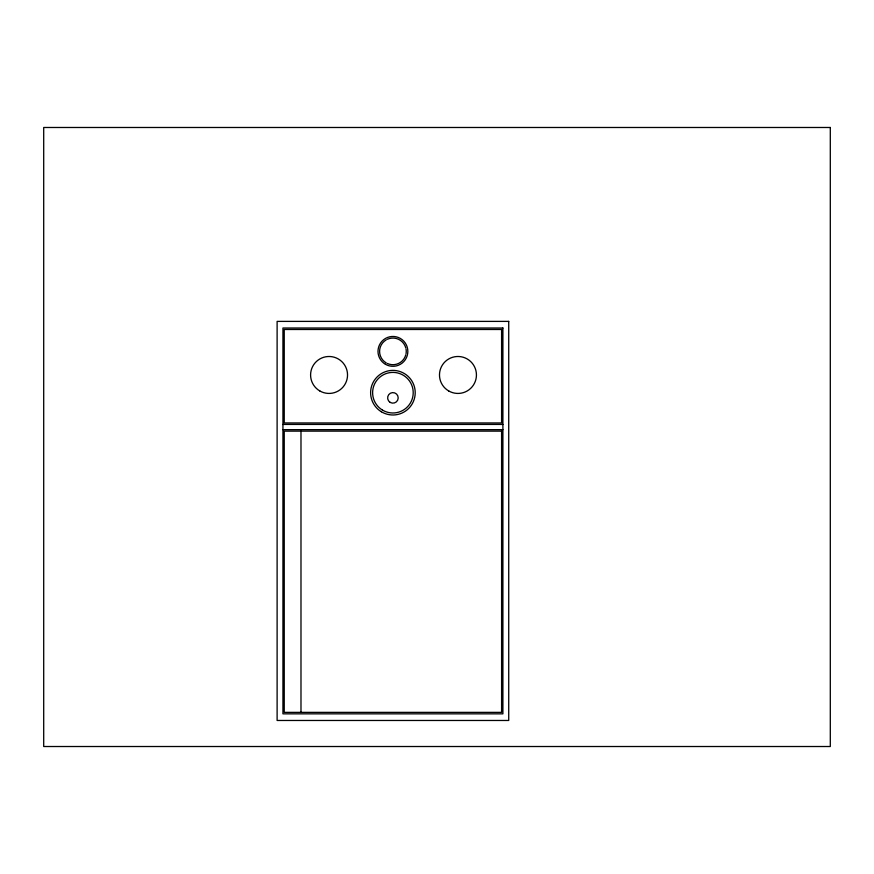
<?xml version="1.0" encoding="UTF-8"?>
<svg xmlns="http://www.w3.org/2000/svg" width="874" height="874" viewBox="0 0 874 874"><rect width="100%" height="100%" fill="white"/><g stroke="black" fill="none" stroke-linecap="round" stroke-linejoin="round"><path stroke-width="1.31" d="M282.936 424.425L502.9 424.425M282.936 429.658L502.9 429.658M300.984 431.133L300.984 712.365M405.787 354.822A13.318 13.318 0 0 1 387.28 363.453M386.253 362.918A13.318 13.318 0 0 1 386.253 339.844M387.28 339.309A13.318 13.318 0 0 1 405.787 347.928M406.039 349.065A13.318 13.318 0 0 1 406.039 353.697M830.3 127.484L43.7 127.484L43.7 746.516L830.3 746.516L830.3 127.484M508.723 321.392L277.113 321.392L277.113 720.471L508.723 720.471L508.723 321.392M502.9 328.012L282.936 328.012L282.936 713.85L502.9 713.85L502.9 328.012M501.589 329.487L284.236 329.487L284.236 422.95L501.589 422.95L501.589 329.487M501.589 431.133L284.236 431.133L284.236 712.365L501.589 712.365L501.589 431.133M381.381 411.774A22.298 22.298 0 0 0 415.205 393.147A22.298 22.298 0 0 0 382.156 373.154A22.298 22.298 0 0 0 381.381 411.774M382.419 410.059A20.288 20.288 0 0 0 413.205 393.103A20.288 20.288 0 0 0 383.129 374.913A20.288 20.288 0 0 0 382.419 410.059M390.186 402.401A5.288 5.288 0 0 0 398.194 397.987A5.288 5.288 0 0 0 390.372 393.245A5.288 5.288 0 0 0 390.186 402.401M385.456 364.305A14.924 14.924 0 0 0 407.841 351.381A14.924 14.924 0 0 0 385.456 338.457A14.924 14.924 0 0 0 385.456 364.305M448.723 390.962A18.474 18.474 0 0 0 476.439 374.968A18.474 18.474 0 0 0 448.723 358.963A18.474 18.474 0 0 0 448.723 390.962M319.829 390.962A18.474 18.474 0 0 0 347.535 374.968A18.474 18.474 0 0 0 319.829 358.963A18.474 18.474 0 0 0 319.829 390.962"/></g></svg>
